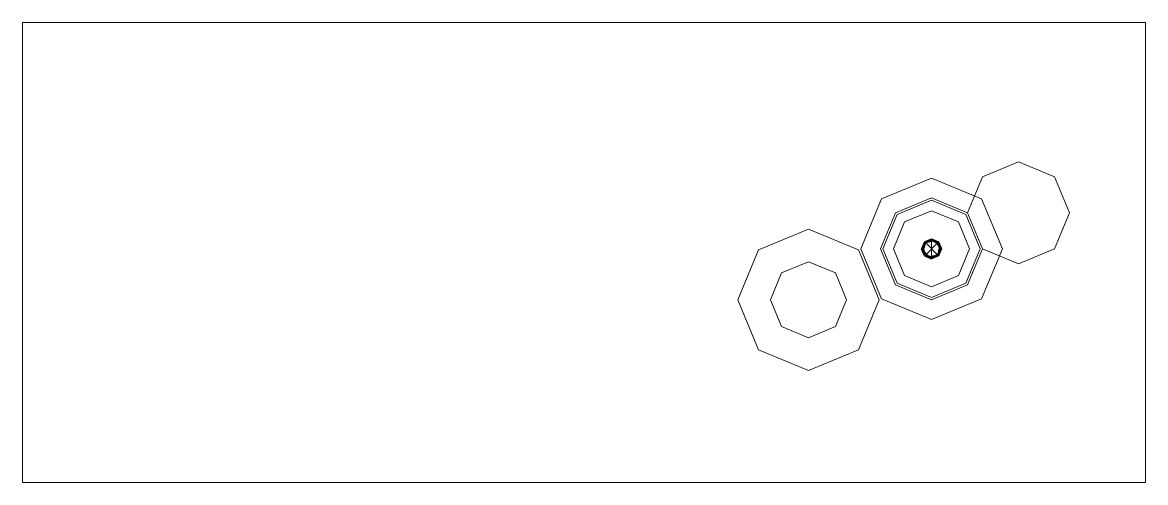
# Paper-space layout 'Foundation Layout' of a CAD drawing. Header units: inches. Extents: x 0 to 57.6, y 0 to 23.6.
# The model-space entities are those that its viewports show. They can reach past a viewport. Long polylines and large blocks are cut down to what shows.
import ezdxf

# ---------------------------------------------------------------- set-up
doc = ezdxf.new("R2010")
doc.units = ezdxf.units.IN
doc.header["$MEASUREMENT"] = 0
doc.layers.get('0').update_dxf_attribs({"color": 8, "lineweight": 9})
for name, color, linetype, lineweight in [('ROOF BEAMS', 3, 'Continuous', 30), ('SKYLIGHT', 4, 'Continuous', 20), ('STEEL', 5, 'Continuous', 9), ('WALL FRAMING', 7, 'Continuous', 30)]:
    doc.layers.add(name, color=color, linetype=linetype, lineweight=lineweight)

msp = doc.modelspace()

# ---------------------------------------------------------------- linework, layer by layer
at = {"layer": 'ROOF BEAMS'}
for p, q in [((25378.2, 13729.4), (25393.1, 13735.5)), ((25393.1, 13735.5), (25407.9, 13729.4)), ((25378.2, 13729.4), (25372.1, 13714.6)), ((25378.2, 13699.7), (25372.1, 13714.6)), ((25407.9, 13729.4), (25414, 13714.6)), ((25414, 13714.6), (25407.9, 13699.7)), ((25378.2, 13699.7), (25393.1, 13693.6)), ((25407.9, 13699.7), (25393.1, 13693.6))]:
    msp.add_line(p, q, dxfattribs=at)
at = {"layer": 'SKYLIGHT'}
for p, q in [((25393.1, 13737.3), (25393.1, 13691.8)), ((25377, 13730.6), (25409.1, 13698.5)), ((25409.1, 13730.6), (25377, 13698.5))]:
    msp.add_line(p, q, dxfattribs=at)
at = {"layer": 'STEEL', "lineweight": 40}
for p, q in [((25385.1, 13732), (25378.4, 13729.2)), ((25386.4, 13732.5), (25393.1, 13735.3)), ((25399.7, 13732.5), (25393.1, 13735.3)), ((25401, 13732), (25407.7, 13729.2)), ((25375.1, 13721.2), (25372.3, 13714.6)), ((25375.1, 13707.9), (25372.3, 13714.6)), ((25375.6, 13722.6), (25378.4, 13729.2)), ((25375.6, 13706.6), (25378.4, 13699.9)), ((25410.5, 13722.6), (25407.7, 13729.2)), ((25410.6, 13706.6), (25407.8, 13699.9)), ((25411, 13721.2), (25413.8, 13714.6)), ((25411, 13707.9), (25413.8, 13714.6)), ((25385.1, 13697.2), (25378.4, 13699.9)), ((25386.4, 13696.6), (25393.1, 13693.9)), ((25399.7, 13696.6), (25393.1, 13693.9)), ((25401.2, 13697.1), (25407.8, 13699.9))]:
    msp.add_line(p, q, dxfattribs=at)
at = {"layer": 'WALL FRAMING', "color": 7, "lineweight": 9}
for p, q in [((25518.5, 13892), (25607.2, 13928.7)), ((25607.2, 13928.7), (25695.9, 13892)), ((25481.8, 13803.3), (25518.5, 13892)), ((25695.9, 13892), (25732.6, 13803.3)), ((25304.4, 13803.3), (25393.1, 13840)), ((25308.6, 13799.1), (25393.1, 13834.1)), ((25393.1, 13840), (25481.8, 13803.3)), ((25393.1, 13834.1), (25477.5, 13799.1)), ((25267.6, 13714.6), (25304.4, 13803.3)), ((25273.6, 13714.6), (25308.6, 13799.1)), ((25477.5, 13799.1), (25512.5, 13714.6)), ((25481.8, 13803.3), (25518.5, 13714.6)), ((25732.6, 13803.3), (25695.9, 13714.6)), ((25267.6, 13714.6), (25304.4, 13625.9)), ((25273.6, 13714.6), (25308.6, 13630.1)), ((25512.5, 13714.6), (25477.5, 13630.1)), ((25518.5, 13714.6), (25481.8, 13625.9)), ((25607.2, 13677.8), (25518.5, 13714.6)), ((25695.9, 13714.6), (25607.2, 13677.8)), ((25393.1, 13589.1), (25304.4, 13625.9)), ((25393.1, 13595.1), (25308.6, 13630.1)), ((25477.5, 13630.1), (25393.1, 13595.1)), ((25481.8, 13625.9), (25393.1, 13589.1))]:
    msp.add_line(p, q, dxfattribs=at)
at = {"layer": 'WALL FRAMING', "color": 3, "lineweight": 9}
for p, q in [((25269.9, 13837.7), (25393.1, 13888.7)), ((25393.1, 13888.7), (25516.2, 13837.7)), ((25218.9, 13714.6), (25269.9, 13837.7)), ((25516.2, 13837.7), (25567.2, 13714.6)), ((25326.9, 13780.7), (25393.1, 13808.1)), ((25393.1, 13808.1), (25459.2, 13780.7)), ((24967.1, 13712.3), (25090.2, 13763.3)), ((25090.2, 13763.3), (25213.4, 13712.3)), ((25299.6, 13714.6), (25326.9, 13780.7)), ((25459.2, 13780.7), (25486.6, 13714.6)), ((24916.1, 13589.1), (24967.1, 13712.3)), ((25213.4, 13712.3), (25264.4, 13589.1)), ((25218.9, 13714.6), (25269.9, 13591.4)), ((25299.6, 13714.6), (25326.9, 13648.5)), ((25486.6, 13714.6), (25459.2, 13648.5)), ((25567.2, 13714.6), (25516.2, 13591.4)), ((25024.1, 13655.3), (25090.2, 13682.6)), ((25090.2, 13682.6), (25156.4, 13655.3)), ((24996.7, 13589.1), (25024.1, 13655.3)), ((25156.4, 13655.3), (25183.7, 13589.1)), ((25393.1, 13621.1), (25326.9, 13648.5)), ((25459.2, 13648.5), (25393.1, 13621.1)), ((24916.1, 13589.1), (24967.1, 13466)), ((24996.7, 13589.1), (25024.1, 13523)), ((25183.7, 13589.1), (25156.4, 13523)), ((25264.4, 13589.1), (25213.4, 13466)), ((25393.1, 13540.4), (25269.9, 13591.4)), ((25516.2, 13591.4), (25393.1, 13540.4)), ((25090.2, 13495.6), (25024.1, 13523)), ((25156.4, 13523), (25090.2, 13495.6)), ((25090.2, 13415), (24967.1, 13466)), ((25213.4, 13466), (25090.2, 13415))]:
    msp.add_line(p, q, dxfattribs=at)
at = {"layer": 'WALL FRAMING'}
for p, q in [((25375.8, 13731.8), (25368.7, 13714.6)), ((25375.8, 13731.8), (25393.1, 13738.9)), ((25377, 13730.6), (25393.1, 13737.3)), ((25393.1, 13738.9), (25410.3, 13731.8)), ((25393.1, 13737.3), (25409.1, 13730.6)), ((25410.3, 13731.8), (25417.4, 13714.6)), ((25375.8, 13697.4), (25368.7, 13714.6)), ((25377, 13730.6), (25370.3, 13714.6)), ((25377, 13698.5), (25370.3, 13714.6)), ((25409.1, 13730.6), (25415.8, 13714.6)), ((25415.8, 13714.6), (25409.1, 13698.5)), ((25417.4, 13714.6), (25410.3, 13697.4)), ((25375.8, 13697.4), (25393.1, 13690.2)), ((25377, 13698.5), (25393.1, 13691.8)), ((25409.1, 13698.5), (25393.1, 13691.8)), ((25410.3, 13697.4), (25393.1, 13690.2))]:
    msp.add_line(p, q, dxfattribs=at)
at = {"layer": 'WALL FRAMING', "lineweight": 9}
msp.add_line((25391.6, 13738.3), (25394.6, 13738.3), dxfattribs=at)

psp = doc.layouts.new('Foundation Layout')

# ---------------------------------------------------------------- viewports
at = {"layer": '0', "color": 6}
psp.add_viewport(center=(28.78, 11.795), size=(57.56, 23.58919), view_center_point=(24538.061, 13705.527), view_height=1132.28121, dxfattribs=at)

doc.saveas('drawing.dxf')
